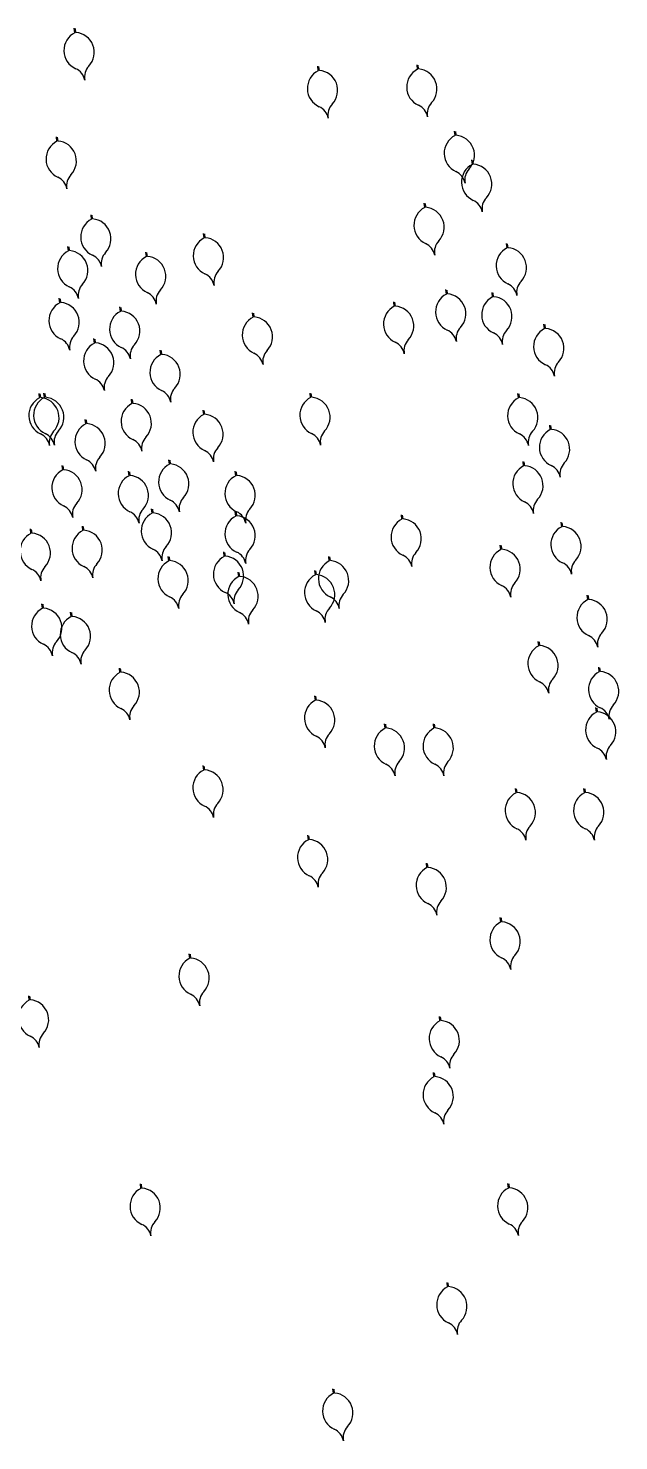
# Model space of a CAD drawing. Extents: x 3907.4 to 3911.57, y -3054.42 to -3053.7.
# Drawn here: x 3907.79967 to 3907.80285, y -3053.88644 to -3053.87882 of the extents above; entities that cross this region are included whole.
import ezdxf

# ---------------------------------------------------------------- set-up
doc = ezdxf.new("R2010")
doc.units = 0
doc.header["$LTSCALE"] = 2
doc.header["$MEASUREMENT"] = 0
doc.layers.add('AĞAÇ', color=9, linetype='CONTINUOUS')

msp = doc.modelspace()

# ---------------------------------------------------------------- linework, layer by layer
at = {"layer": 'AĞAÇ'}
for p, q in [((3907.799917887642, -3053.87884147664), (3907.799914863366, -3053.878817647347)), ((3907.799923671687, -3053.878840334383), (3907.799921074512, -3053.878819870357)), ((3907.801230576281, -3053.879046435037), (3907.801227552005, -3053.879022605744)), ((3907.801236360326, -3053.879045292781), (3907.801233763151, -3053.879024828755)), ((3907.80176614368, -3053.879038531308), (3907.801763119404, -3053.879014702015)), ((3907.801771927725, -3053.879037389052), (3907.80176933055, -3053.879016925026)), ((3907.799821334187, -3053.87942721027), (3907.799818309911, -3053.879403380976)), ((3907.799827118232, -3053.879426068013), (3907.799824521056, -3053.879405603987)), ((3907.801968403774, -3053.879396115885), (3907.801965379498, -3053.879372286592)), ((3907.801974187818, -3053.879394973628), (3907.801971590643, -3053.879374509603)), ((3907.802061754654, -3053.879551587417), (3907.802058730378, -3053.879527758124)), ((3907.802067538699, -3053.879550445161), (3907.802064941523, -3053.879529981135)), ((3907.800008035947, -3053.879846983486), (3907.800005011672, -3053.879823154193)), ((3907.800013819993, -3053.87984584123), (3907.800011222817, -3053.879825377204)), ((3907.801804877602, -3053.879784285165), (3907.801801853327, -3053.879760455872)), ((3907.801810661647, -3053.879783142909), (3907.801808064472, -3053.879762678883)), ((3907.800615253516, -3053.879948251962), (3907.80061222924, -3053.879924422668)), ((3907.800621037561, -3053.879947109705), (3907.800618440385, -3053.879926645679)), ((3907.802248456415, -3053.880002455018), (3907.802245432139, -3053.879978625725)), ((3907.799883568181, -3053.880018002145), (3907.799880543905, -3053.879994172853)), ((3907.799889352226, -3053.880016859889), (3907.79988675505, -3053.879996395863)), ((3907.800303646922, -3053.88004909653), (3907.800300622646, -3053.880025267237)), ((3907.800309430967, -3053.880047954274), (3907.800306833791, -3053.880027490248)), ((3907.80225424046, -3053.880001312762), (3907.802251643284, -3053.879980848736)), ((3907.799836892741, -3053.880297850956), (3907.799833868465, -3053.880274021663)), ((3907.799842676785, -3053.8802967087), (3907.79984007961, -3053.880276244674)), ((3907.801921728333, -3053.880251209575), (3907.801918704058, -3053.880227380282)), ((3907.801927512378, -3053.880250067319), (3907.801924915203, -3053.880229603293)), ((3907.802170664088, -3053.880266756702), (3907.802167639813, -3053.880242927409)), ((3907.802176448133, -3053.880265614446), (3907.802173850958, -3053.88024515042)), ((3907.800163620601, -3053.880344492468), (3907.800160596325, -3053.880320663175)), ((3907.800169404646, -3053.880343350212), (3907.80016680747, -3053.880322886186)), ((3907.800879310537, -3053.880375586722), (3907.800876286261, -3053.880351757429)), ((3907.800885094582, -3053.880374444466), (3907.800882497406, -3053.88035398044)), ((3907.801640791605, -3053.880317177025), (3907.801637767329, -3053.880293347732)), ((3907.80164657565, -3053.880316034769), (3907.801643978475, -3053.880295570743)), ((3907.802450716508, -3053.880437775362), (3907.802447692233, -3053.880413946069)), ((3907.802456500553, -3053.880436633106), (3907.802453903378, -3053.88041616908)), ((3907.80002359428, -3053.880515511128), (3907.800020570005, -3053.880491681835)), ((3907.800029378325, -3053.880514368872), (3907.80002678115, -3053.880493904846)), ((3907.800381439248, -3053.880577699767), (3907.800378414972, -3053.880553870474)), ((3907.800387223293, -3053.880576557511), (3907.800384626118, -3053.880556093485)), ((3907.799727983306, -3053.880810907197), (3907.799724959031, -3053.880787077904)), ((3907.799733767351, -3053.88080976494), (3907.799731170176, -3053.880789300914)), ((3907.799753801645, -3053.880809077154), (3907.799750777369, -3053.880785247861)), ((3907.79975958569, -3053.880807934897), (3907.799756988514, -3053.880787470871)), ((3907.800225854595, -3053.880842001451), (3907.800222830319, -3053.880818172158)), ((3907.801189554837, -3053.880809077154), (3907.801186530562, -3053.880785247861)), ((3907.801195338882, -3053.880807934897), (3907.801192741706, -3053.880787470871)), ((3907.802310690187, -3053.880810907197), (3907.802307665912, -3053.880787077904)), ((3907.802316474233, -3053.88080976494), (3907.802313877057, -3053.880789300914)), ((3907.80023163864, -3053.880840859194), (3907.800229041464, -3053.880820395168)), ((3907.800612775994, -3053.88090052752), (3907.800609751719, -3053.880876698227)), ((3907.800618560039, -3053.880899385264), (3907.800615962864, -3053.880878921238)), ((3907.799976919061, -3053.880950831602), (3907.799973894786, -3053.880927002309)), ((3907.799982703106, -3053.880949689346), (3907.799980105931, -3053.88092922532)), ((3907.802481833616, -3053.880981925856), (3907.80247880934, -3053.880958096563)), ((3907.802487617661, -3053.8809807836), (3907.802485020486, -3053.880960319574)), ((3907.799852451073, -3053.881199586028), (3907.799849426798, -3053.881175756735)), ((3907.799858235118, -3053.881198443772), (3907.799855637943, -3053.881177979746)), ((3907.800428114688, -3053.881168491774), (3907.800425090413, -3053.88114466248)), ((3907.800433898733, -3053.881167349517), (3907.800431301558, -3053.881146885491)), ((3907.802338157479, -3053.881178002217), (3907.802335133204, -3053.881154172924)), ((3907.802343941524, -3053.881176859961), (3907.802341344349, -3053.881156395935)), ((3907.800210296041, -3053.881230680413), (3907.800207271765, -3053.88120685112)), ((3907.800216080086, -3053.881229538157), (3907.800213482911, -3053.881209074131)), ((3907.800785959656, -3053.881230680413), (3907.800782935381, -3053.88120685112)), ((3907.800791743701, -3053.881229538157), (3907.800789146526, -3053.881209074131)), ((3907.800334763808, -3053.881432793457), (3907.800331739532, -3053.881408964165)), ((3907.800340547853, -3053.881431651201), (3907.800337950678, -3053.881411187175)), ((3907.800785959656, -3053.881448340584), (3907.800782935381, -3053.881424511292)), ((3907.800791743701, -3053.881447198328), (3907.800789146526, -3053.881426734302)), ((3907.799961360507, -3053.881526076351), (3907.799958336232, -3053.881502247058)), ((3907.801681813049, -3053.881464943948), (3907.801678788774, -3053.881441114655)), ((3907.801687597094, -3053.881463801692), (3907.801684999919, -3053.881443337666)), ((3907.80254326492, -3053.88150593568), (3907.802540240645, -3053.881482106387)), ((3907.802549048965, -3053.881504793424), (3907.80254645179, -3053.881484329398)), ((3907.799681307866, -3053.881541623609), (3907.79967828359, -3053.881517794316)), ((3907.799687091911, -3053.881540481353), (3907.799684494736, -3053.881520017327)), ((3907.799967144552, -3053.881524934095), (3907.799964547377, -3053.881504470069)), ((3907.800723725883, -3053.881666000756), (3907.800720701608, -3053.881642171463)), ((3907.800729509929, -3053.8816648585), (3907.800726912753, -3053.881644394474)), ((3907.802215092926, -3053.881628910745), (3907.802212068651, -3053.881605081452)), ((3907.802220876971, -3053.881627768489), (3907.802218279796, -3053.881607304463)), ((3907.800424643813, -3053.881690108133), (3907.800421619538, -3053.881666278839)), ((3907.800430427858, -3053.881688965876), (3907.800427830683, -3053.881668501851)), ((3907.801290052287, -3053.881690108133), (3907.801287028012, -3053.881666278839)), ((3907.801295836332, -3053.881688965876), (3907.801293239157, -3053.881668501851)), ((3907.80080151821, -3053.881774830907), (3907.800798493935, -3053.881751001614)), ((3907.800807302255, -3053.881773688651), (3907.80080470508, -3053.881753224625)), ((3907.801214799194, -3053.881765306342), (3907.801211774918, -3053.881741477049)), ((3907.801220583239, -3053.881764164086), (3907.801217986063, -3053.88174370006)), ((3907.80268409371, -3053.881899208186), (3907.802681069434, -3053.881875378893)), ((3907.802689877754, -3053.881898065929), (3907.802687280579, -3053.881877601903)), ((3907.79974354186, -3053.881945849567), (3907.799740517584, -3053.881922020274)), ((3907.799749325905, -3053.881944707311), (3907.79974672873, -3053.881924243285)), ((3907.799897873486, -3053.88199090084), (3907.79989484921, -3053.881967071547)), ((3907.799903657531, -3053.881989758584), (3907.799901060355, -3053.881969294558)), ((3907.802419599622, -3053.882147962612), (3907.802416575346, -3053.882124133318)), ((3907.802425383667, -3053.882146820356), (3907.802422786491, -3053.88212635633)), ((3907.802746327704, -3053.882287887017), (3907.802743303428, -3053.882264057724)), ((3907.800161258539, -3053.882291693417), (3907.800158234263, -3053.882267864125)), ((3907.800167042584, -3053.882290551161), (3907.800164445408, -3053.882270087135)), ((3907.802752111748, -3053.882286744761), (3907.802749514573, -3053.882266280735)), ((3907.801214799194, -3053.882442089706), (3907.801211774918, -3053.882418260413)), ((3907.801220583239, -3053.88244094745), (3907.801217986063, -3053.882420483424)), ((3907.80273076915, -3053.882505547319), (3907.802727744874, -3053.882481718027)), ((3907.802736553195, -3053.882504405063), (3907.802733956019, -3053.882483941037)), ((3907.801591063777, -3053.882592486125), (3907.801588039501, -3053.882568656832)), ((3907.801854449051, -3053.882592486125), (3907.801851424776, -3053.882568656832)), ((3907.801596847822, -3053.882591343869), (3907.801594250646, -3053.882570879843)), ((3907.801860233096, -3053.882591343869), (3907.80185763592, -3053.882570879843)), ((3907.800612775994, -3053.882818080493), (3907.800609751719, -3053.882794251199)), ((3907.800618560039, -3053.882816938236), (3907.800615962864, -3053.88279647421)), ((3907.802297135814, -3053.882940644465), (3907.802294111539, -3053.882916815171)), ((3907.802302919859, -3053.882939502209), (3907.802300322684, -3053.882919038183)), ((3907.802666329473, -3053.882940644465), (3907.802663305198, -3053.882916815171)), ((3907.802672113518, -3053.882939502209), (3907.802669516343, -3053.882919038183)), ((3907.801177172758, -3053.883194071279), (3907.801174148482, -3053.883170241986)), ((3907.801182956803, -3053.883192929023), (3907.801180359627, -3053.883172464997)), ((3907.801816822615, -3053.883344467698), (3907.801813798339, -3053.883320638405)), ((3907.80182260666, -3053.883343325442), (3907.801820009484, -3053.883322861416)), ((3907.802215092926, -3053.883637502991), (3907.802212068651, -3053.883613673698)), ((3907.802220876971, -3053.883636360735), (3907.802218279796, -3053.883615896709)), ((3907.800537523122, -3053.883833255603), (3907.800534498846, -3053.88380942631)), ((3907.800543307167, -3053.883832113347), (3907.800540709991, -3053.883811649321)), ((3907.799672114648, -3053.884058850102), (3907.799669090372, -3053.884035020808)), ((3907.799677898693, -3053.884057707845), (3907.799675301517, -3053.884037243819)), ((3907.801886920711, -3053.884170394721), (3907.801883896435, -3053.884146565427)), ((3907.801892704756, -3053.884169252464), (3907.801890107581, -3053.884148788438)), ((3907.801854449051, -3053.884472440058), (3907.801851424776, -3053.884448610766)), ((3907.801860233096, -3053.884471297802), (3907.80185763592, -3053.884450833776)), ((3907.800274138069, -3053.885074025212), (3907.800271113793, -3053.885050195919)), ((3907.800279922114, -3053.885072882956), (3907.800277324938, -3053.88505241893)), ((3907.80225611437, -3053.885072211644), (3907.802253090095, -3053.885048382352)), ((3907.802261898415, -3053.885071069388), (3907.80225930124, -3053.885050605362)), ((3907.801927942155, -3053.885605103505), (3907.80192491788, -3053.885581274212)), ((3907.8019337262, -3053.885603961249), (3907.801931129025, -3053.885583497223)), ((3907.80131261939, -3053.886178986967), (3907.801309595115, -3053.886155157673)), ((3907.801318403435, -3053.88617784471), (3907.801315806259, -3053.886157380684))]:
    msp.add_line(p, q, dxfattribs=at)
for centre, radius, start, end in [((3907.799966952451, -3053.878937497384), 0.0001078301389786131, 117.0661848723325, 245.5617558112027), ((3907.799914791833, -3053.87894779827), 0.0001078301389786131, 316.7807498823022, 85.276320846058), ((3907.799886490122, -3053.879114561352), 8.665851140014274e-05, 11.1712527772592, 65.56175581120272), ((3907.800056523218, -3053.87908098254), 8.665851140014274e-05, 136.7807498823022, 191.1712527772592), ((3907.80127964109, -3053.879142455782), 0.0001078301389786131, 117.0661848723325, 245.5617558112027), ((3907.801227480472, -3053.879152756669), 0.0001078301389786131, 316.7807498823022, 85.276320846058), ((3907.801815208489, -3053.879134552052), 0.0001078301389786131, 117.0661848723325, 245.5617558112027), ((3907.801763047871, -3053.879144852939), 0.0001078301389786131, 316.7807498823022, 85.276320846058), ((3907.801904779256, -3053.879278037208), 8.665851140014274e-05, 136.7807498823022, 191.1712527772592), ((3907.801199178761, -3053.87931951975), 8.665851140014274e-05, 11.1712527772592, 65.56175581120272), ((3907.801369211857, -3053.879285940937), 8.665851140014274e-05, 136.7807498823022, 191.1712527772592), ((3907.80173474616, -3053.87931161602), 8.665851140014274e-05, 11.1712527772592, 65.56175581120272), ((3907.799870398996, -3053.879523231014), 0.0001078301389786131, 117.0661848723325, 245.5617558112027), ((3907.799818238378, -3053.879533531901), 0.0001078301389786131, 316.7807498823022, 85.276320846058), ((3907.802017468583, -3053.879492136629), 0.0001078301389786131, 117.0661848723325, 245.5617558112027), ((3907.801965307964, -3053.879502437516), 0.0001078301389786131, 316.7807498823022, 85.276320846058), ((3907.801937006254, -3053.879669200597), 8.665851140014274e-05, 11.1712527772592, 65.56175581120272), ((3907.802110819463, -3053.879647608162), 0.0001078301389786131, 117.0661848723325, 245.5617558112027), ((3907.80210703935, -3053.879635621784), 8.665851140014274e-05, 136.7807498823022, 191.1712527772592), ((3907.802058658845, -3053.879657909048), 0.0001078301389786131, 316.7807498823022, 85.276320846058), ((3907.799789936667, -3053.879700294982), 8.665851140014274e-05, 11.1712527772592, 65.56175581120272), ((3907.799959969763, -3053.87966671617), 8.665851140014274e-05, 136.7807498823022, 191.1712527772592), ((3907.802030357134, -3053.87982467213), 8.665851140014274e-05, 11.1712527772592, 65.56175581120272), ((3907.80220039023, -3053.879791093317), 8.665851140014274e-05, 136.7807498823022, 191.1712527772592), ((3907.801853942411, -3053.879880305909), 0.0001078301389786131, 117.0661848723325, 245.5617558112027), ((3907.801801781793, -3053.879890606796), 0.0001078301389786131, 316.7807498823022, 85.276320846058), ((3907.800057100756, -3053.87994300423), 0.0001078301389786131, 117.0661848723325, 245.5617558112027), ((3907.800004940138, -3053.879953305117), 0.0001078301389786131, 316.7807498823022, 85.276320846058), ((3907.800664318325, -3053.880044272706), 0.0001078301389786131, 117.0661848723325, 245.5617558112027), ((3907.800612157707, -3053.880054573593), 0.0001078301389786131, 316.7807498823022, 85.276320846058), ((3907.801773480082, -3053.880057369877), 8.665851140014274e-05, 11.1712527772592, 65.56175581120272), ((3907.801943513178, -3053.880023791065), 8.665851140014274e-05, 136.7807498823022, 191.1712527772592), ((3907.79993263299, -3053.88011402289), 0.0001078301389786131, 117.0661848723325, 245.5617558112027), ((3907.799880472372, -3053.880124323777), 0.0001078301389786131, 316.7807498823022, 85.276320846058), ((3907.799976638428, -3053.880120068198), 8.665851140014274e-05, 11.1712527772592, 65.56175581120272), ((3907.800146671524, -3053.880086489386), 8.665851140014274e-05, 136.7807498823022, 191.1712527772592), ((3907.800352711731, -3053.880145117275), 0.0001078301389786131, 117.0661848723325, 245.5617558112027), ((3907.800300551112, -3053.880155418161), 0.0001078301389786131, 316.7807498823022, 85.276320846058), ((3907.802297521224, -3053.880098475763), 0.0001078301389786131, 117.0661848723325, 245.5617558112027), ((3907.802245360605, -3053.880108776649), 0.0001078301389786131, 316.7807498823022, 85.276320846058), ((3907.800753889092, -3053.880187757862), 8.665851140014274e-05, 136.7807498823022, 191.1712527772592), ((3907.800022203757, -3053.880257508045), 8.665851140014274e-05, 136.7807498823022, 191.1712527772592), ((3907.800583855996, -3053.880221336674), 8.665851140014274e-05, 11.1712527772592, 65.56175581120272), ((3907.802217058895, -3053.880275539731), 8.665851140014274e-05, 11.1712527772592, 65.56175581120272), ((3907.802387091991, -3053.880241960918), 8.665851140014274e-05, 136.7807498823022, 191.1712527772592), ((3907.799852170661, -3053.880291086858), 8.665851140014274e-05, 11.1712527772592, 65.56175581120272), ((3907.800272249402, -3053.880322181243), 8.665851140014274e-05, 11.1712527772592, 65.56175581120272), ((3907.800442282498, -3053.88028860243), 8.665851140014274e-05, 136.7807498823022, 191.1712527772592), ((3907.801970793142, -3053.880347230319), 0.0001078301389786131, 117.0661848723325, 245.5617558112027), ((3907.801918632524, -3053.880357531206), 0.0001078301389786131, 316.7807498823022, 85.276320846058), ((3907.802219728897, -3053.880362777447), 0.0001078301389786131, 117.0661848723325, 245.5617558112027), ((3907.802167568279, -3053.880373078333), 0.0001078301389786131, 316.7807498823022, 85.276320846058), ((3907.79988595755, -3053.880393871701), 0.0001078301389786131, 117.0661848723325, 245.5617558112027), ((3907.799833796932, -3053.880404172588), 0.0001078301389786131, 316.7807498823022, 85.276320846058), ((3907.80021268541, -3053.880440513213), 0.0001078301389786131, 117.0661848723325, 245.5617558112027), ((3907.800160524792, -3053.880450814099), 0.0001078301389786131, 316.7807498823022, 85.276320846058), ((3907.801689856414, -3053.88041319777), 0.0001078301389786131, 117.0661848723325, 245.5617558112027), ((3907.801637695796, -3053.880423498656), 0.0001078301389786131, 316.7807498823022, 85.276320846058), ((3907.800928375346, -3053.880471607467), 0.0001078301389786131, 117.0661848723325, 245.5617558112027), ((3907.800876214728, -3053.880481908353), 0.0001078301389786131, 316.7807498823022, 85.276320846058), ((3907.802060363909, -3053.880490715475), 8.665851140014274e-05, 136.7807498823022, 191.1712527772592), ((3907.802499781317, -3053.880533796106), 0.0001078301389786131, 117.0661848723325, 245.5617558112027), ((3907.802447620699, -3053.880544096993), 0.0001078301389786131, 316.7807498823022, 85.276320846058), ((3907.799805495221, -3053.880570935669), 8.665851140014274e-05, 11.1712527772592, 65.56175581120272), ((3907.799975528317, -3053.880537356856), 8.665851140014274e-05, 136.7807498823022, 191.1712527772592), ((3907.801609394086, -3053.880590261738), 8.665851140014274e-05, 11.1712527772592, 65.56175581120272), ((3907.801779427181, -3053.880556682925), 8.665851140014274e-05, 136.7807498823022, 191.1712527772592), ((3907.801890330813, -3053.880524294288), 8.665851140014274e-05, 11.1712527772592, 65.56175581120272), ((3907.802139266568, -3053.880539841415), 8.665851140014274e-05, 11.1712527772592, 65.56175581120272), ((3907.802309299665, -3053.880506262602), 8.665851140014274e-05, 136.7807498823022, 191.1712527772592), ((3907.800072659089, -3053.880611531873), 0.0001078301389786131, 117.0661848723325, 245.5617558112027), ((3907.800020498471, -3053.880621832759), 0.0001078301389786131, 316.7807498823022, 85.276320846058), ((3907.800132223081, -3053.880617577181), 8.665851140014274e-05, 11.1712527772592, 65.56175581120272), ((3907.800302256177, -3053.880583998368), 8.665851140014274e-05, 136.7807498823022, 191.1712527772592), ((3907.800430504057, -3053.880673720512), 0.0001078301389786131, 117.0661848723325, 245.5617558112027), ((3907.800378343439, -3053.880684021398), 0.0001078301389786131, 316.7807498823022, 85.276320846058), ((3907.800847913017, -3053.880648671435), 8.665851140014274e-05, 11.1712527772592, 65.56175581120272), ((3907.801017946113, -3053.880615092623), 8.665851140014274e-05, 136.7807498823022, 191.1712527772592), ((3907.802419318989, -3053.880710860074), 8.665851140014274e-05, 11.1712527772592, 65.56175581120272), ((3907.802589352084, -3053.880677281262), 8.665851140014274e-05, 136.7807498823022, 191.1712527772592), ((3907.79999219676, -3053.88078859584), 8.665851140014274e-05, 11.1712527772592, 65.56175581120272), ((3907.800162229857, -3053.880755017028), 8.665851140014274e-05, 136.7807498823022, 191.1712527772592), ((3907.799777048115, -3053.880906927941), 0.0001078301389786131, 117.0661848723325, 245.5617558112027), ((3907.799802866454, -3053.880905097898), 0.0001078301389786131, 117.0661848723325, 245.5617558112027), ((3907.799724887497, -3053.880917228828), 0.0001078301389786131, 316.7807498823022, 85.276320846058), ((3907.799750705836, -3053.880915398785), 0.0001078301389786131, 316.7807498823022, 85.276320846058), ((3907.800350041729, -3053.88085078448), 8.665851140014274e-05, 11.1712527772592, 65.56175581120272), ((3907.800520074824, -3053.880817205667), 8.665851140014274e-05, 136.7807498823022, 191.1712527772592), ((3907.801238619646, -3053.880905097898), 0.0001078301389786131, 117.0661848723325, 245.5617558112027), ((3907.801186459028, -3053.880915398785), 0.0001078301389786131, 316.7807498823022, 85.276320846058), ((3907.802359754997, -3053.880906927941), 0.0001078301389786131, 117.0661848723325, 245.5617558112027), ((3907.802307594378, -3053.880917228828), 0.0001078301389786131, 316.7807498823022, 85.276320846058), ((3907.800274919404, -3053.880938022196), 0.0001078301389786131, 117.0661848723325, 245.5617558112027), ((3907.800222758786, -3053.880948323082), 0.0001078301389786131, 316.7807498823022, 85.276320846058), ((3907.80002598387, -3053.881046852347), 0.0001078301389786131, 117.0661848723325, 245.5617558112027), ((3907.799973823252, -3053.881057153233), 0.0001078301389786131, 316.7807498823022, 85.276320846058), ((3907.800661840803, -3053.880996548265), 0.0001078301389786131, 117.0661848723325, 245.5617558112027), ((3907.800609680185, -3053.881006849151), 0.0001078301389786131, 316.7807498823022, 85.276320846058), ((3907.799696585786, -3053.881083991909), 8.665851140014274e-05, 11.1712527772592, 65.56175581120272), ((3907.799722404125, -3053.881082161866), 8.665851140014274e-05, 11.1712527772592, 65.56175581120272), ((3907.799866618882, -3053.881050413097), 8.665851140014274e-05, 136.7807498823022, 191.1712527772592), ((3907.799892437221, -3053.881048583054), 8.665851140014274e-05, 136.7807498823022, 191.1712527772592), ((3907.800194457075, -3053.881115086163), 8.665851140014274e-05, 11.1712527772592, 65.56175581120272), ((3907.800364490171, -3053.881081507351), 8.665851140014274e-05, 136.7807498823022, 191.1712527772592), ((3907.801158157317, -3053.881082161866), 8.665851140014274e-05, 11.1712527772592, 65.56175581120272), ((3907.801328190413, -3053.881048583054), 8.665851140014274e-05, 136.7807498823022, 191.1712527772592), ((3907.802279292668, -3053.881083991909), 8.665851140014274e-05, 11.1712527772592, 65.56175581120272), ((3907.802449325764, -3053.881050413097), 8.665851140014274e-05, 136.7807498823022, 191.1712527772592), ((3907.802530898425, -3053.881077946601), 0.0001078301389786131, 117.0661848723325, 245.5617558112027), ((3907.802478737807, -3053.881088247487), 0.0001078301389786131, 316.7807498823022, 85.276320846058), ((3907.800581378474, -3053.881173612232), 8.665851140014274e-05, 11.1712527772592, 65.56175581120272), ((3907.80075141157, -3053.88114003342), 8.665851140014274e-05, 136.7807498823022, 191.1712527772592), ((3907.799901515882, -3053.881295606773), 0.0001078301389786131, 117.0661848723325, 245.5617558112027), ((3907.799849355264, -3053.881305907659), 0.0001078301389786131, 316.7807498823022, 85.276320846058), ((3907.799945521541, -3053.881223916315), 8.665851140014274e-05, 11.1712527772592, 65.56175581120272), ((3907.800115554638, -3053.881190337502), 8.665851140014274e-05, 136.7807498823022, 191.1712527772592), ((3907.800477179498, -3053.881264512518), 0.0001078301389786131, 117.0661848723325, 245.5617558112027), ((3907.800425018879, -3053.881274813405), 0.0001078301389786131, 316.7807498823022, 85.276320846058), ((3907.802387222288, -3053.881274022962), 0.0001078301389786131, 117.0661848723325, 245.5617558112027), ((3907.80233506167, -3053.881284323848), 0.0001078301389786131, 316.7807498823022, 85.276320846058), ((3907.802450436096, -3053.881255010569), 8.665851140014274e-05, 11.1712527772592, 65.56175581120272), ((3907.802620469192, -3053.881221431756), 8.665851140014274e-05, 136.7807498823022, 191.1712527772592), ((3907.80025936085, -3053.881326701157), 0.0001078301389786131, 117.0661848723325, 245.5617558112027), ((3907.800207200232, -3053.881337002044), 0.0001078301389786131, 316.7807498823022, 85.276320846058), ((3907.800835024465, -3053.881326701157), 0.0001078301389786131, 117.0661848723325, 245.5617558112027), ((3907.800782863847, -3053.881337002044), 0.0001078301389786131, 316.7807498823022, 85.276320846058), ((3907.800566750265, -3053.881407997674), 8.665851140014274e-05, 136.7807498823022, 191.1712527772592), ((3907.799821053553, -3053.881472670741), 8.665851140014274e-05, 11.1712527772592, 65.56175581120272), ((3907.799991086649, -3053.881439091928), 8.665851140014274e-05, 136.7807498823022, 191.1712527772592), ((3907.800178898521, -3053.881503765126), 8.665851140014274e-05, 11.1712527772592, 65.56175581120272), ((3907.800348931617, -3053.881470186313), 8.665851140014274e-05, 136.7807498823022, 191.1712527772592), ((3907.800396717168, -3053.881441576486), 8.665851140014274e-05, 11.1712527772592, 65.56175581120272), ((3907.800754562137, -3053.881503765126), 8.665851140014274e-05, 11.1712527772592, 65.56175581120272), ((3907.800924595233, -3053.881470186313), 8.665851140014274e-05, 136.7807498823022, 191.1712527772592), ((3907.80230675996, -3053.88145108693), 8.665851140014274e-05, 11.1712527772592, 65.56175581120272), ((3907.802476793056, -3053.881417508117), 8.665851140014274e-05, 136.7807498823022, 191.1712527772592), ((3907.800383828617, -3053.881528814202), 0.0001078301389786131, 117.0661848723325, 245.5617558112027), ((3907.800331667999, -3053.881539115088), 0.0001078301389786131, 316.7807498823022, 85.276320846058), ((3907.800835024465, -3053.881544361329), 0.0001078301389786131, 117.0661848723325, 245.5617558112027), ((3907.800782863847, -3053.881554662215), 0.0001078301389786131, 316.7807498823022, 85.276320846058), ((3907.801730877858, -3053.881560964693), 0.0001078301389786131, 117.0661848723325, 245.5617558112027), ((3907.80167871724, -3053.881571265579), 0.0001078301389786131, 316.7807498823022, 85.276320846058), ((3907.799730372675, -3053.881637644353), 0.0001078301389786131, 117.0661848723325, 245.5617558112027), ((3907.799678212057, -3053.88164794524), 0.0001078301389786131, 316.7807498823022, 85.276320846058), ((3907.800010425316, -3053.881622097095), 0.0001078301389786131, 117.0661848723325, 245.5617558112027), ((3907.799958264698, -3053.881632397982), 0.0001078301389786131, 316.7807498823022, 85.276320846058), ((3907.802592329729, -3053.881601956425), 0.0001078301389786131, 117.0661848723325, 245.5617558112027), ((3907.802540169111, -3053.881612257311), 0.0001078301389786131, 316.7807498823022, 85.276320846058), ((3907.800303366288, -3053.88170587817), 8.665851140014274e-05, 11.1712527772592, 65.56175581120272), ((3907.800473399384, -3053.881672299357), 8.665851140014274e-05, 136.7807498823022, 191.1712527772592), ((3907.800754562137, -3053.881721425297), 8.665851140014274e-05, 11.1712527772592, 65.56175581120272), ((3907.800924595233, -3053.881687846485), 8.665851140014274e-05, 136.7807498823022, 191.1712527772592), ((3907.801820448625, -3053.881704449848), 8.665851140014274e-05, 136.7807498823022, 191.1712527772592), ((3907.802264157735, -3053.881724931489), 0.0001078301389786131, 117.0661848723325, 245.5617558112027), ((3907.802211997117, -3053.881735232376), 0.0001078301389786131, 316.7807498823022, 85.276320846058), ((3907.799819943442, -3053.881781129509), 8.665851140014274e-05, 136.7807498823022, 191.1712527772592), ((3907.799929962988, -3053.881799161064), 8.665851140014274e-05, 11.1712527772592, 65.56175581120272), ((3907.800099996084, -3053.881765582251), 8.665851140014274e-05, 136.7807498823022, 191.1712527772592), ((3907.800473708623, -3053.881786128877), 0.0001078301389786131, 117.0661848723325, 245.5617558112027), ((3907.800421548004, -3053.881796429764), 0.0001078301389786131, 316.7807498823022, 85.276320846058), ((3907.800772790692, -3053.881762021501), 0.0001078301389786131, 117.0661848723325, 245.5617558112027), ((3907.800720630074, -3053.881772322387), 0.0001078301389786131, 316.7807498823022, 85.276320846058), ((3907.801339117097, -3053.881786128877), 0.0001078301389786131, 117.0661848723325, 245.5617558112027), ((3907.801286956478, -3053.881796429764), 0.0001078301389786131, 316.7807498823022, 85.276320846058), ((3907.801650415529, -3053.881738028661), 8.665851140014274e-05, 11.1712527772592, 65.56175581120272), ((3907.8025118674, -3053.881779020393), 8.665851140014274e-05, 11.1712527772592, 65.56175581120272), ((3907.802681900497, -3053.88174544158), 8.665851140014274e-05, 136.7807498823022, 191.1712527772592), ((3907.799649910346, -3053.881814708321), 8.665851140014274e-05, 11.1712527772592, 65.56175581120272), ((3907.800850583019, -3053.881870851652), 0.0001078301389786131, 117.0661848723325, 245.5617558112027), ((3907.800798422401, -3053.881881152538), 0.0001078301389786131, 316.7807498823022, 85.276320846058), ((3907.801263864003, -3053.881861327087), 0.0001078301389786131, 117.0661848723325, 245.5617558112027), ((3907.801211703385, -3053.881871627973), 0.0001078301389786131, 316.7807498823022, 85.276320846058), ((3907.800393246293, -3053.881963192845), 8.665851140014274e-05, 11.1712527772592, 65.56175581120272), ((3907.80056327939, -3053.881929614033), 8.665851140014274e-05, 136.7807498823022, 191.1712527772592), ((3907.800692328364, -3053.881939085469), 8.665851140014274e-05, 11.1712527772592, 65.56175581120272), ((3907.80086236146, -3053.881905506656), 8.665851140014274e-05, 136.7807498823022, 191.1712527772592), ((3907.801258654767, -3053.881963192845), 8.665851140014274e-05, 11.1712527772592, 65.56175581120272), ((3907.801428687864, -3053.881929614033), 8.665851140014274e-05, 136.7807498823022, 191.1712527772592), ((3907.802183695407, -3053.881901995458), 8.665851140014274e-05, 11.1712527772592, 65.56175581120272), ((3907.802353728503, -3053.881868416645), 8.665851140014274e-05, 136.7807498823022, 191.1712527772592), ((3907.799792606669, -3053.882041870312), 0.0001078301389786131, 117.0661848723325, 245.5617558112027), ((3907.799740446051, -3053.882052171198), 0.0001078301389786131, 316.7807498823022, 85.276320846058), ((3907.800940153787, -3053.882014336808), 8.665851140014274e-05, 136.7807498823022, 191.1712527772592), ((3907.801183401674, -3053.882038391055), 8.665851140014274e-05, 11.1712527772592, 65.56175581120272), ((3907.80135343477, -3053.882004812242), 8.665851140014274e-05, 136.7807498823022, 191.1712527772592), ((3907.802733158519, -3053.88199522893), 0.0001078301389786131, 117.0661848723325, 245.5617558112027), ((3907.8026809979, -3053.882005529817), 0.0001078301389786131, 316.7807498823022, 85.276320846058), ((3907.799946938295, -3053.882086921585), 0.0001078301389786131, 117.0661848723325, 245.5617558112027), ((3907.799894777677, -3053.882097222471), 0.0001078301389786131, 316.7807498823022, 85.276320846058), ((3907.800770120691, -3053.88204791562), 8.665851140014274e-05, 11.1712527772592, 65.56175581120272), ((3907.80265269619, -3053.882172292898), 8.665851140014274e-05, 11.1712527772592, 65.56175581120272), ((3907.802822729286, -3053.882138714086), 8.665851140014274e-05, 136.7807498823022, 191.1712527772592), ((3907.79971214434, -3053.88221893428), 8.665851140014274e-05, 11.1712527772592, 65.56175581120272), ((3907.799882177436, -3053.882185355467), 8.665851140014274e-05, 136.7807498823022, 191.1712527772592), ((3907.799866475966, -3053.882263985553), 8.665851140014274e-05, 11.1712527772592, 65.56175581120272), ((3907.800036509062, -3053.88223040674), 8.665851140014274e-05, 136.7807498823022, 191.1712527772592), ((3907.802468664431, -3053.882243983356), 0.0001078301389786131, 117.0661848723325, 245.5617558112027), ((3907.802416503813, -3053.882254284243), 0.0001078301389786131, 316.7807498823022, 85.276320846058), ((3907.800210323348, -3053.882387714162), 0.0001078301389786131, 117.0661848723325, 245.5617558112027), ((3907.80015816273, -3053.882398015048), 0.0001078301389786131, 316.7807498823022, 85.276320846058), ((3907.802388202102, -3053.882421047324), 8.665851140014274e-05, 11.1712527772592, 65.56175581120272), ((3907.802558235198, -3053.882387468512), 8.665851140014274e-05, 136.7807498823022, 191.1712527772592), ((3907.802795392513, -3053.882383907762), 0.0001078301389786131, 117.0661848723325, 245.5617558112027), ((3907.802743231894, -3053.882394208648), 0.0001078301389786131, 316.7807498823022, 85.276320846058), ((3907.800129861019, -3053.88256477813), 8.665851140014274e-05, 11.1712527772592, 65.56175581120272), ((3907.800299894115, -3053.882531199317), 8.665851140014274e-05, 136.7807498823022, 191.1712527772592), ((3907.801263864003, -3053.88253811045), 0.0001078301389786131, 117.0661848723325, 245.5617558112027), ((3907.801211703385, -3053.882548411337), 0.0001078301389786131, 316.7807498823022, 85.276320846058), ((3907.802714930184, -3053.88256097173), 8.665851140014274e-05, 11.1712527772592, 65.56175581120272), ((3907.80288496328, -3053.882527392917), 8.665851140014274e-05, 136.7807498823022, 191.1712527772592), ((3907.802779833959, -3053.882601568064), 0.0001078301389786131, 117.0661848723325, 245.5617558112027), ((3907.802727673341, -3053.88261186895), 0.0001078301389786131, 316.7807498823022, 85.276320846058), ((3907.801183401674, -3053.882715174419), 8.665851140014274e-05, 11.1712527772592, 65.56175581120272), ((3907.80135343477, -3053.882681595606), 8.665851140014274e-05, 136.7807498823022, 191.1712527772592), ((3907.801640128586, -3053.88268850687), 0.0001078301389786131, 117.0661848723325, 245.5617558112027), ((3907.801587967967, -3053.882698807756), 0.0001078301389786131, 316.7807498823022, 85.276320846058), ((3907.80190351386, -3053.88268850687), 0.0001078301389786131, 117.0661848723325, 245.5617558112027), ((3907.801851353242, -3053.882698807756), 0.0001078301389786131, 316.7807498823022, 85.276320846058), ((3907.80269937163, -3053.882778632032), 8.665851140014274e-05, 11.1712527772592, 65.56175581120272), ((3907.802869404726, -3053.882745053219), 8.665851140014274e-05, 136.7807498823022, 191.1712527772592), ((3907.801559666257, -3053.882865570838), 8.665851140014274e-05, 11.1712527772592, 65.56175581120272), ((3907.801729699353, -3053.882831992025), 8.665851140014274e-05, 136.7807498823022, 191.1712527772592), ((3907.801823051531, -3053.882865570838), 8.665851140014274e-05, 11.1712527772592, 65.56175581120272), ((3907.801993084627, -3053.882831992025), 8.665851140014274e-05, 136.7807498823022, 191.1712527772592), ((3907.800661840803, -3053.882914101237), 0.0001078301389786131, 117.0661848723325, 245.5617558112027), ((3907.800609680185, -3053.882924402124), 0.0001078301389786131, 316.7807498823022, 85.276320846058), ((3907.802346200623, -3053.883036665209), 0.0001078301389786131, 117.0661848723325, 245.5617558112027), ((3907.802294040005, -3053.883046966096), 0.0001078301389786131, 316.7807498823022, 85.276320846058), ((3907.802715394282, -3053.883036665209), 0.0001078301389786131, 117.0661848723325, 245.5617558112027), ((3907.802663233664, -3053.883046966096), 0.0001078301389786131, 316.7807498823022, 85.276320846058), ((3907.800581378474, -3053.883091165205), 8.665851140014274e-05, 11.1712527772592, 65.56175581120272), ((3907.80075141157, -3053.883057586393), 8.665851140014274e-05, 136.7807498823022, 191.1712527772592), ((3907.802265738294, -3053.883213729177), 8.665851140014274e-05, 11.1712527772592, 65.56175581120272), ((3907.802435771391, -3053.883180150365), 8.665851140014274e-05, 136.7807498823022, 191.1712527772592), ((3907.802634931953, -3053.883213729177), 8.665851140014274e-05, 11.1712527772592, 65.56175581120272), ((3907.80280496505, -3053.883180150365), 8.665851140014274e-05, 136.7807498823022, 191.1712527772592), ((3907.801226237567, -3053.883290092024), 0.0001078301389786131, 117.0661848723325, 245.5617558112027), ((3907.801174076948, -3053.88330039291), 0.0001078301389786131, 316.7807498823022, 85.276320846058), ((3907.801145775238, -3053.883467155992), 8.665851140014274e-05, 11.1712527772592, 65.56175581120272), ((3907.801315808334, -3053.883433577179), 8.665851140014274e-05, 136.7807498823022, 191.1712527772592), ((3907.801865887424, -3053.883440488443), 0.0001078301389786131, 117.0661848723325, 245.5617558112027), ((3907.801813726806, -3053.883450789329), 0.0001078301389786131, 316.7807498823022, 85.276320846058), ((3907.801785425095, -3053.883617552411), 8.665851140014274e-05, 11.1712527772592, 65.56175581120272), ((3907.801955458191, -3053.883583973598), 8.665851140014274e-05, 136.7807498823022, 191.1712527772592), ((3907.802211997117, -3053.883743824622), 0.0001078301389786131, 316.7807498823022, 85.276320846058), ((3907.802264157735, -3053.883733523735), 0.0001078301389786131, 117.0661848723325, 245.5617558112027), ((3907.800586587931, -3053.883929276348), 0.0001078301389786131, 117.0661848723325, 245.5617558112027), ((3907.800534427313, -3053.883939577234), 0.0001078301389786131, 316.7807498823022, 85.276320846058), ((3907.802183695407, -3053.883910587703), 8.665851140014274e-05, 11.1712527772592, 65.56175581120272), ((3907.802353728503, -3053.883877008891), 8.665851140014274e-05, 136.7807498823022, 191.1712527772592), ((3907.800676158698, -3053.884072761503), 8.665851140014274e-05, 136.7807498823022, 191.1712527772592), ((3907.799721179457, -3053.884154870846), 0.0001078301389786131, 117.0661848723325, 245.5617558112027), ((3907.799669018838, -3053.884165171733), 0.0001078301389786131, 316.7807498823022, 85.276320846058), ((3907.800506125602, -3053.884106340316), 8.665851140014274e-05, 11.1712527772592, 65.56175581120272), ((3907.80193598552, -3053.884266415465), 0.0001078301389786131, 117.0661848723325, 245.5617558112027), ((3907.801883824902, -3053.884276716351), 0.0001078301389786131, 316.7807498823022, 85.276320846058), ((3907.799810750224, -3053.884298356002), 8.665851140014274e-05, 136.7807498823022, 191.1712527772592), ((3907.799640717128, -3053.884331934814), 8.665851140014274e-05, 11.1712527772592, 65.56175581120272), ((3907.801855523192, -3053.884443479433), 8.665851140014274e-05, 11.1712527772592, 65.56175581120272), ((3907.802025556287, -3053.884409900621), 8.665851140014274e-05, 136.7807498823022, 191.1712527772592), ((3907.80190351386, -3053.884568460803), 0.0001078301389786131, 117.0661848723325, 245.5617558112027), ((3907.801851353242, -3053.884578761689), 0.0001078301389786131, 316.7807498823022, 85.276320846058), ((3907.801823051531, -3053.884745524771), 8.665851140014274e-05, 11.1712527772592, 65.56175581120272), ((3907.801993084627, -3053.884711945958), 8.665851140014274e-05, 136.7807498823022, 191.1712527772592), ((3907.800323202878, -3053.885170045957), 0.0001078301389786131, 117.0661848723325, 245.5617558112027), ((3907.80027104226, -3053.885180346843), 0.0001078301389786131, 316.7807498823022, 85.276320846058), ((3907.802305179179, -3053.885168232389), 0.0001078301389786131, 117.0661848723325, 245.5617558112027), ((3907.802253018561, -3053.885178533276), 0.0001078301389786131, 316.7807498823022, 85.276320846058), ((3907.800242740549, -3053.885347109925), 8.665851140014274e-05, 11.1712527772592, 65.56175581120272), ((3907.800412773645, -3053.885313531112), 8.665851140014274e-05, 136.7807498823022, 191.1712527772592), ((3907.802224716851, -3053.885345296357), 8.665851140014274e-05, 11.1712527772592, 65.56175581120272), ((3907.802394749946, -3053.885311717544), 8.665851140014274e-05, 136.7807498823022, 191.1712527772592), ((3907.801977006964, -3053.885701124249), 0.0001078301389786131, 117.0661848723325, 245.5617558112027), ((3907.801924846346, -3053.885711425136), 0.0001078301389786131, 316.7807498823022, 85.276320846058), ((3907.801896544635, -3053.885878188218), 8.665851140014274e-05, 11.1712527772592, 65.56175581120272), ((3907.802066577731, -3053.885844609405), 8.665851140014274e-05, 136.7807498823022, 191.1712527772592), ((3907.801361684199, -3053.886275007711), 0.0001078301389786131, 117.0661848723325, 245.5617558112027), ((3907.801309523581, -3053.886285308598), 0.0001078301389786131, 316.7807498823022, 85.276320846058), ((3907.80128122187, -3053.886452071679), 8.665851140014274e-05, 11.1712527772592, 65.56175581120272), ((3907.801451254966, -3053.886418492867), 8.665851140014274e-05, 136.7807498823022, 191.1712527772592)]:
    msp.add_arc(centre, radius, start, end, dxfattribs=at)

doc.saveas('drawing.dxf')
